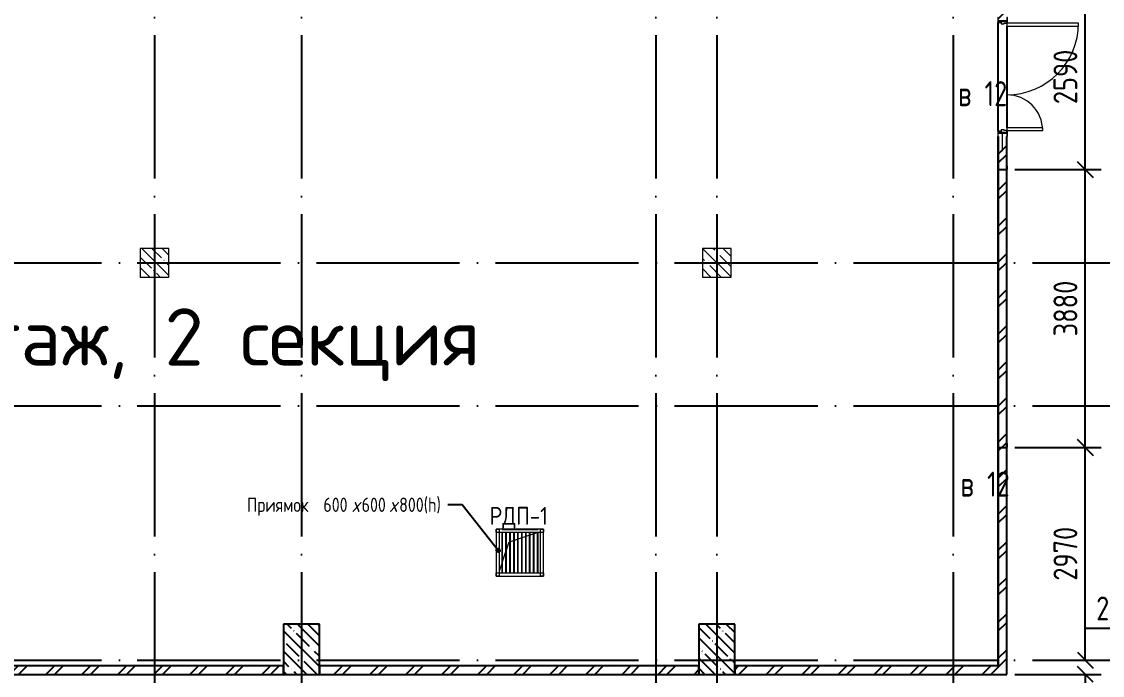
# Model space of a CAD drawing. Header units: millimetres. Extents: x -68946 to 690821, y -552984 to 293768.
# Drawn here: x 94690 to 109781, y 154647 to 163778 of the extents above; entities that cross this region are included whole.
import ezdxf

# ---------------------------------------------------------------- set-up
doc = ezdxf.new("R2010")
doc.units = ezdxf.units.MM
doc.linetypes.add('ADSK_Линия сетки', pattern=[2500, 2000, -250, 0, -250])
doc.layers.get('Defpoints').update_dxf_attribs({"color": 250})
for name, color, linetype, lineweight in [('0) блоки', 250, 'Continuous', 25), ('A-ANNO-DIMS', 250, 'Continuous', 9), ('A-DOOR', 250, 'Continuous', 5), ('A-DOOR-1', 250, 'Continuous', 13), ('A-DOOR-FRAM', 250, 'Continuous', 5), ('A-GENM-1', 250, 'Continuous', 5), ('A-GENM-2', 250, 'Continuous', 5), ('A-GENM-IDEN', 250, 'Continuous', 9), ('G-____-____-TEXT', 250, 'Continuous', 9), ('G-ANNO-SYMB-3', 250, 'Continuous', 9), ('G-ANNO-TEXT', 250, 'Continuous', 9), ('I-WALL-1', 250, 'Continuous', 5), ('S-COLS-1', 250, 'Continuous', 5), ('S-COLS-2', 250, 'Continuous', 5), ('S-FNDN-1', 250, 'Continuous', 5), ('Оси-1', 250, 'ADSK_Линия сетки', 9)]:
    doc.layers.add(name, color=color, linetype=linetype, lineweight=lineweight)
doc.styles.add('GOST Common_1', font='', dxfattribs={"width": 0.9, "height": 250})
doc.styles.add('GOST Common_2', font='', dxfattribs={"width": 0.8, "height": 350})
doc.styles.add('ISOCPEUR_6', font='isocpeur.ttf', dxfattribs={"height": 3.5})
doc.styles.add('ISOCPEUR_I_1', font='ГОСТ тип А.ttf', dxfattribs={"height": 2500})
doc.styles.get("Standard").update_dxf_attribs({"font": 'ГОСТ тип А.ttf'})
doc.styles.get('GOST Common_1').set_extended_font_data('GOST Common')
doc.styles.get('GOST Common_2').set_extended_font_data('GOST Common')
doc.dimstyles.new('А3', dxfattribs={"dimtxt": 333, "dimasz": 222, "dimexe": 222, "dimexo": 111, "dimgap": 111, "dimtad": 1, "dimtoh": 1, "dimdec": 0, "dimrnd": 0.0015, "dimzin": 0, "dimdsep": 46, "dimtxsty": 'Standard', "dimblk": 'OBLIQUE', "dimcen": 0, "dimclrd": 7, "dimclre": 7, "dimclrt": 7, "dimadec": 0, "dimazin": 0, "dimtfac": 1, "dimtdec": 0, "dimtofl": 0, "dimtmove": 0, "dimatfit": 3, "dimfxl": 1, "dimtolj": 1, "dimtzin": 0, "dimarcsym": 0})
pattern_1 = [(45, (10997.54, 114885.93), (-251.4472, 251.4472), []), (45, (10997.54, 115266.93), (-251.4472, 251.4472), [])]
pattern_2 = [(135, (10997.54, 114885.93), (-142.5612, -142.5612), []), (135, (11140.1, 114885.93), (-142.5612, -142.5612), [252.016, -50.403, 3.353, -47.05])]

# ---------------------------------------------------------------- blocks, each defined once
blk = doc.blocks.new('Дверь_СКБ_2Ст - СОШ_Дв_1570_1550_x2100h _пр_ завертка-35617996-АР1_Кладочный план подвала_ Блок 2_ 3')
at = {"layer": 'A-DOOR'}
h = blk.add_hatch(dxfattribs=at)
h.set_pattern_fill('FP_10', color=256, style=0, pattern_type=2)
h.set_pattern_definition([(135, (1501.41, 124.685), (-14.14214, -14.14214), []), (225, (1501.41, 124.685), (14.14214, -14.14214), [])])
h.paths.add_polyline_path([(797.5, 60), (787.5, 60), (787.5, -60), (797.5, -60)])
at = {"layer": 'A-DOOR-FRAM'}
h = blk.add_hatch(dxfattribs=at)
h.set_pattern_fill('FP_11', color=256, style=0, pattern_type=2)
h.set_pattern_definition([(45, (-621.384, 124.685), (-14.1421, 14.1421), []), (135, (-621.384, 124.685), (-14.1421, -14.1421), [])])
h.paths.add_polyline_path([(-762.5, 60), (-772.5, 60), (-772.5, -60), (-762.5, -60)])
at = {"layer": 'A-DOOR'}
for centre, radius, start, end in [((-737.5, 60), 1000, 0, 90), ((762.5, 60), 500, 90, 180)]:
    blk.add_arc(centre, radius, start, end, dxfattribs=at)
at = {"layer": 'A-DOOR-1'}
for p, q in [((-737.5, 1060), (-737.5, 60)), ((-697.5, 1060), (-737.5, 1060)), ((-697.5, 60), (-697.5, 1060)), ((762.5, 560), (722.5, 560)), ((722.5, 560), (722.5, 60)), ((762.5, 60), (762.5, 560)), ((-737.5, 60), (-697.5, 60)), ((722.5, 60), (762.5, 60))]:
    blk.add_line(p, q, dxfattribs=at)
at = {"layer": 'A-DOOR-FRAM'}
for p, q in [((-747.5, 68), (-817.5, 68)), ((-817.5, 68), (-817.5, 60)), ((-817.5, 60), (-747.5, 60)), ((-762.5, 60), (-772.5, 60)), ((-772.5, 60), (-772.5, -60)), ((-737.5, 60), (-762.5, 60)), ((-762.5, 60), (-762.5, -20)), ((-762.5, -60), (-762.5, 60)), ((-747.5, 60), (-747.5, 68)), ((-737.5, 20), (-737.5, 60)), ((-727.5, 20), (-737.5, 20)), ((-727.5, -20), (-727.5, 20)), ((762.5, 20), (752.5, 20)), ((752.5, 20), (752.5, -20)), ((762.5, 60), (762.5, 20)), ((787.5, 60), (762.5, 60)), ((842.5, 68), (772.5, 68)), ((772.5, 68), (772.5, 60)), ((772.5, 60), (842.5, 60)), ((787.5, -20), (787.5, 60)), ((797.5, 60), (787.5, 60)), ((787.5, 60), (787.5, -60)), ((797.5, -60), (797.5, 60)), ((842.5, 60), (842.5, 68)), ((-747.5, -60), (-817.5, -60)), ((-817.5, -60), (-817.5, -68)), ((-817.5, -68), (-747.5, -68)), ((-772.5, -60), (-762.5, -60)), ((-762.5, -20), (-727.5, -20)), ((-747.5, -20), (-762.5, -20)), ((-762.5, -20), (-762.5, -60)), ((-762.5, -60), (-747.5, -60)), ((-747.5, -60), (-747.5, -20)), ((-747.5, -68), (-747.5, -60)), ((752.5, -20), (787.5, -20)), ((787.5, -20), (772.5, -20)), ((772.5, -20), (772.5, -60)), ((772.5, -60), (787.5, -60)), ((842.5, -60), (772.5, -60)), ((772.5, -60), (772.5, -68)), ((772.5, -68), (842.5, -68)), ((787.5, -60), (787.5, -20)), ((787.5, -60), (797.5, -60)), ((842.5, -68), (842.5, -60))]:
    blk.add_line(p, q, dxfattribs=at)
blk = doc.blocks.new('BSC_Колонна _Прямоугольная - 400x400-V20-АР1_Кладочный план подвала_ Блок 2_ 3')
at = {"layer": 'S-COLS-2'}
h = blk.add_hatch(dxfattribs=at)
h.set_pattern_fill('FP_32', color=256, style=0, pattern_type=2)
h.set_pattern_definition([(135, (-85550, -45525), (-142.5619, -142.5619), []), (135, (-85407.44, -45525), (-142.5619, -142.5619), [252.016, -50.403, 3.353, -47.05])])
h.paths.add_polyline_path([(-200, -200), (200, -200), (200, 200), (-200, 200)])
at = {"layer": 'S-COLS-1'}
for p, q in [((200, 200), (-200, 200)), ((-200, 200), (-200, -200)), ((200, -200), (200, 200)), ((-200, -200), (200, -200))]:
    blk.add_line(p, q, dxfattribs=at)
blk = doc.blocks.new('BSC_Колонна _Прямоугольная - 400x400-V92-АР1_Кладочный план подвала_ Блок 2_ 3')
at = {"layer": 'S-COLS-2'}
h = blk.add_hatch(dxfattribs=at)
h.set_pattern_fill('FP_104', color=256, style=0, pattern_type=2)
h.set_pattern_definition([(135, (-93400, -45525), (-142.5619, -142.5619), []), (135, (-93257.44, -45525), (-142.5619, -142.5619), [252.016, -50.403, 3.353, -47.05])])
h.paths.add_polyline_path([(-200, -200), (200, -200), (200, 200), (-200, 200)])
at = {"layer": 'S-COLS-1'}
for p, q in [((200, 200), (-200, 200)), ((-200, 200), (-200, -200)), ((200, -200), (200, 200)), ((-200, -200), (200, -200))]:
    blk.add_line(p, q, dxfattribs=at)
blk = doc.blocks.new('230_Приямок стенки вертикально _Фунд_Плита_ - 230_Приямок стенки вертикально _Фунд_Плита_-32143332-АР1_Кладочный план подвала_ Блок 2_ 3')
at = {"layer": 'S-FNDN-1'}
for p, q in [((-150, 150), (-143, 152)), ((-132, 156), (-88, 171)), ((-77, 174), (-33, 189)), ((-22, 193), (22, 207)), ((33, 211), (77, 226)), ((88, 229), (132, 244)), ((143, 248), (187, 262)), ((198, 266), (242, 281)), ((253, 284), (255, 285)), ((-242, -125), (-199, 4)), ((-186, 41), (-150, 150)), ((-285, -255), (-254, -161))]:
    blk.add_line(p, q, dxfattribs=at)
blk = doc.blocks.new('ADSK_КолоннаНесущая_Швеллер_Гнутый_ГОСТ 8278-83 - 140х60х5_таб_1-32331390-АР1_Кладочный план подвала_ Блок 2_ 3')
at = {"layer": 'S-COLS-1'}
for p, q in [((-16.2, 58), (-16.2, -58)), ((-11.2, -58), (-11.2, 58)), ((43.8, 70), (-4.2, 70)), ((-4.2, 65), (43.8, 65)), ((43.8, 65), (43.8, 70)), ((43.8, -65), (-4.2, -65)), ((-4.2, -70), (43.8, -70)), ((43.8, -70), (43.8, -65))]:
    blk.add_line(p, q, dxfattribs=at)
for centre, radius, start, end in [((-4.2, 58), 12, 90, 180), ((-4.2, 58), 7, 90, 180), ((-4.2, -58), 12, 180, 270), ((-4.2, -58), 7, 180, 270)]:
    blk.add_arc(centre, radius, start, end, dxfattribs=at)
blk = doc.blocks.new('Решетка металлическая РМ-1 _подвал_ - Решетка металлическая РМ-1 _подвал_-33342411-АР1_Кладочный план подвала_ Блок 2_ 3')
at = {"layer": 'A-GENM-2'}
for p, q in [((0, 615), (0, 660)), ((660, 660), (0, 660)), ((0, 660), (45, 660)), ((0, 660), (0, 0)), ((0, 615), (660, 615)), ((45, 0), (45, 660)), ((76.5, 615), (76.5, 45)), ((88.5, 45), (88.5, 615)), ((131.5, 615), (131.5, 45)), ((143.5, 45), (143.5, 615)), ((186.5, 615), (186.5, 45)), ((198.5, 45), (198.5, 615)), ((241.5, 615), (241.5, 45)), ((253.5, 45), (253.5, 615)), ((296.5, 615), (296.5, 45)), ((308.5, 45), (308.5, 615)), ((351.5, 615), (351.5, 45)), ((363.5, 45), (363.5, 615)), ((406.5, 615), (406.5, 45)), ((418.5, 45), (418.5, 615)), ((461.5, 615), (461.5, 45)), ((473.5, 45), (473.5, 615)), ((516.5, 615), (516.5, 45)), ((528.5, 45), (528.5, 615)), ((571.5, 615), (571.5, 45)), ((583.5, 45), (583.5, 615)), ((615, 660), (660, 660)), ((615, 660), (615, 0)), ((660, 660), (660, 615)), ((660, 0), (660, 660)), ((0, 0), (0, 45)), ((660, 45), (0, 45)), ((0, 0), (660, 0)), ((45, 0), (0, 0)), ((660, 0), (615, 0)), ((660, 45), (660, 0))]:
    blk.add_line(p, q, dxfattribs=at)
blk = doc.blocks.new('_Oblique')
at = {"color": 0, "linetype": 'ByBlock', "lineweight": -2}
blk.add_line((-0.5, -0.5), (0.5, 0.5), dxfattribs=at)
blk = doc.blocks.new('*D5172')
at = {"layer": 'A-ANNO-DIMS', "color": 7, "lineweight": -2, "transparency": 16777216}
for p, q in [((109543, 154861), (109543, 155305)), ((109543, 155305), (110287, 155305)), ((109554, 154861), (109765, 154861)), ((108559, 154661), (109765, 154661)), ((109543, 154661), (109543, 154439))]:
    blk.add_line(p, q, dxfattribs=at)
at = {"layer": 'Defpoints', "color": 0, "lineweight": 30, "transparency": 16777216}
for p in [(109443, 154861), (109543, 154861), (108448, 154661)]:
    blk.add_point(p, dxfattribs=at)
at = {"layer": 'A-ANNO-DIMS', "color": 7, "lineweight": -2, "transparency": 16777216, "xscale": 222, "yscale": 222, "zscale": 222}
for p, rotation in [((109543, 154861), 270), ((109543, 154661), 90)]:
    blk.add_blockref('_Oblique', p, dxfattribs=dict(at, rotation=rotation))
at = {"layer": 'A-ANNO-DIMS', "color": 7, "lineweight": -2, "transparency": 16777216, "insert": (109970, 155582), "char_height": 333, "width": 1.86, "attachment_point": 5}
blk.add_mtext('\\A1;200', dxfattribs=at)
blk = doc.blocks.new('*D5173')
at = {"layer": 'A-ANNO-DIMS', "color": 7, "lineweight": -2, "transparency": 16777216}
for p, q in [((108557, 157831), (109765, 157831)), ((109543, 154861), (109543, 157831)), ((109554, 154861), (109765, 154861))]:
    blk.add_line(p, q, dxfattribs=at)
at = {"layer": 'Defpoints', "color": 0, "lineweight": 30, "transparency": 16777216}
for p in [(108446, 157831), (109543, 157831), (109443, 154861)]:
    blk.add_point(p, dxfattribs=at)
at = {"layer": 'A-ANNO-DIMS', "color": 7, "lineweight": -2, "transparency": 16777216, "xscale": 222, "yscale": 222, "zscale": 222}
for p, rotation in [((109543, 157831), 90), ((109543, 154861), 270)]:
    blk.add_blockref('_Oblique', p, dxfattribs=dict(at, rotation=rotation))
at = {"layer": 'A-ANNO-DIMS', "color": 7, "lineweight": -2, "transparency": 16777216, "insert": (109265, 156346), "char_height": 333, "width": 2.48, "attachment_point": 5, "rotation": 90}
blk.add_mtext('\\A1;2970', dxfattribs=at)
blk = doc.blocks.new('*D5174')
at = {"layer": 'A-ANNO-DIMS', "color": 7, "lineweight": -2, "transparency": 16777216}
for p, q in [((108557, 161711), (109765, 161711)), ((109543, 157831), (109543, 161711)), ((108557, 157831), (109765, 157831))]:
    blk.add_line(p, q, dxfattribs=at)
at = {"layer": 'Defpoints', "color": 0, "lineweight": 30, "transparency": 16777216}
for p in [(108446, 161711), (109543, 161711), (108446, 157831)]:
    blk.add_point(p, dxfattribs=at)
at = {"layer": 'A-ANNO-DIMS', "color": 7, "lineweight": -2, "transparency": 16777216, "xscale": 222, "yscale": 222, "zscale": 222}
for p, rotation in [((109543, 161711), 90), ((109543, 157831), 270)]:
    blk.add_blockref('_Oblique', p, dxfattribs=dict(at, rotation=rotation))
at = {"layer": 'A-ANNO-DIMS', "color": 7, "lineweight": -2, "transparency": 16777216, "insert": (109265, 159771), "char_height": 333, "width": 2.48, "attachment_point": 5, "rotation": 90}
blk.add_mtext('\\A1;3880', dxfattribs=at)
blk = doc.blocks.new('*D5175')
at = {"layer": 'A-ANNO-DIMS', "color": 7, "lineweight": -2, "transparency": 16777216}
for p, q in [((108559, 164301), (109765, 164301)), ((109543, 161711), (109543, 164301)), ((108557, 161711), (109765, 161711))]:
    blk.add_line(p, q, dxfattribs=at)
at = {"layer": 'Defpoints', "color": 0, "lineweight": 30, "transparency": 16777216}
for p in [(108448, 164301), (109543, 164301), (108446, 161711)]:
    blk.add_point(p, dxfattribs=at)
at = {"layer": 'A-ANNO-DIMS', "color": 7, "lineweight": -2, "transparency": 16777216, "xscale": 222, "yscale": 222, "zscale": 222}
for p, rotation in [((109543, 164301), 90), ((109543, 161711), 270)]:
    blk.add_blockref('_Oblique', p, dxfattribs=dict(at, rotation=rotation))
at = {"layer": 'A-ANNO-DIMS', "color": 7, "lineweight": -2, "transparency": 16777216, "insert": (109265, 163006), "char_height": 333, "width": 2.48, "attachment_point": 5, "rotation": 90}
blk.add_mtext('\\A1;2590', dxfattribs=at)
blk = doc.blocks.new('ADSK_Марка_Перемычка - Экземпляр_ADSK_Позиция-34100395-АР1_Кладочный план подвала_ Блок 2_ 3')
at = {"layer": 'A-GENM-IDEN'}
blk.add_line((-2.5, 0), (2.5, 0), dxfattribs=at)

msp = doc.modelspace()

# ---------------------------------------------------------------- hatches: boundary and pattern name
at = {"layer": '0) блоки'}
h = msp.add_hatch(dxfattribs=at)
h.set_pattern_fill('FP_2', color=256, style=0, pattern_type=2)
h.set_pattern_definition(pattern_1)
h.paths.add_polyline_path([(108447.5374, 154780.9492), (108447.5374, 162220.9492), (108327.5374, 162220.9492), (108327.5374, 154780.9492)])
h.paths.add_polyline_path([(108327.5374, 163790.9492), (108447.5374, 163790.9492), (108447.5374, 164300.9492), (108327.5374, 164300.9492), (108327.5374, 163835.9492)])
h = msp.add_hatch(dxfattribs=at)
h.set_pattern_fill('FP_2', color=256, style=0, pattern_type=2)
h.set_pattern_definition(pattern_1)
h.paths.add_polyline_path([(108447.5374, 154660.9492), (108447.5374, 154780.9492), (104647.5374, 154780.9492), (104647.5374, 154660.9492), (105796.2834, 154660.9492)])
h.paths.add_polyline_path([(104147.5374, 154660.9492), (104147.5374, 154780.9492), (98847.5374, 154780.9492), (98847.5374, 154660.9492), (103103.0872, 154660.9492)])
h.paths.add_polyline_path([(98347.5374, 154660.9492), (98347.5374, 154780.9492), (93047.5374, 154780.9492), (93047.5374, 154660.9492)])
h.paths.add_polyline_path([(92547.5374, 154660.9492), (92547.5374, 154780.9492), (88997.5374, 154780.9492), (88997.5374, 154660.9492), (89637.1062, 154660.9492)])
at = {"layer": 'G-ANNO-TEXT', "lineweight": -2}
h = msp.add_hatch(color=256, dxfattribs=at)
edge = h.paths.add_edge_path()
edge.add_arc((101343.7996, 156393.1914), 25, 0, 360)
at = {"layer": 'S-COLS-2', "lineweight": -2}
h = msp.add_hatch(dxfattribs=at)
h.set_pattern_fill('FP_1', color=256, style=0, pattern_type=2)
h.set_pattern_definition(pattern_2)
h.paths.add_polyline_path([(98347.5374, 154660.9492), (98847.5374, 154660.9492), (98847.5374, 155360.9492), (98347.5374, 155360.9492), (98347.5374, 154780.9492)])
h = msp.add_hatch(dxfattribs=at)
h.set_pattern_fill('FP_1', color=256, style=0, pattern_type=2)
h.set_pattern_definition(pattern_2)
h.paths.add_polyline_path([(104147.5374, 154660.9492), (104647.5374, 154660.9492), (104647.5374, 155360.9492), (104147.5374, 155360.9492), (104147.5374, 154780.9492)])

# ---------------------------------------------------------------- linework, layer by layer
at = {"layer": '0) блоки'}
for p, q in [((108327.5374, 162175.9492), (108327.5374, 154780.9492)), ((108447.5374, 154660.9492), (108447.5374, 162175.9492)), ((98347.5374, 154780.9492), (93047.5374, 154780.9492)), ((98347.5374, 154660.9492), (98347.5374, 154780.9492)), ((98347.5374, 154780.9492), (98347.5374, 154660.9492)), ((104147.5374, 154780.9492), (98847.5374, 154780.9492)), ((98847.5374, 154780.9492), (98847.5374, 154660.9492)), ((98847.5374, 154660.9492), (98847.5374, 154780.9492)), ((104147.5374, 154660.9492), (104147.5374, 154780.9492)), ((104147.5374, 154780.9492), (104147.5374, 154660.9492)), ((108327.5374, 154780.9492), (104647.5374, 154780.9492)), ((104647.5374, 154780.9492), (104647.5374, 154660.9492)), ((104647.5374, 154660.9492), (104647.5374, 154780.9492)), ((93047.5374, 154660.9492), (98347.5374, 154660.9492)), ((98347.5374, 154660.9492), (98847.5374, 154660.9492)), ((98847.5374, 154660.9492), (104147.5374, 154660.9492)), ((104147.5374, 154660.9492), (104647.5374, 154660.9492)), ((104647.5374, 154660.9492), (108447.5374, 154660.9492))]:
    msp.add_line(p, q, dxfattribs=at)
for points in [[(108327.5374, 154780.9492), (108327.5374, 162175.9492)], [(93047.5374, 154660.9262), (98347.5374, 154660.9262)], [(98847.5374, 154660.9492), (104147.5374, 154660.9492)], [(104647.5374, 154660.9492), (108447.5374, 154660.9492)]]:
    msp.add_lwpolyline(points, dxfattribs=at)
at = {"layer": 'A-GENM-1'}
msp.add_line((108387.5374, 161970.9492), (108387.5374, 162220.9492), dxfattribs=at)
at = {"layer": 'G-ANNO-TEXT', "lineweight": -2}
for p, q in [((100646.9094, 157029.82), (100641.0313, 157029.82)), ((100840.8078, 157029.82), (100646.9094, 157029.82)), ((101343.7996, 156393.1914), (100840.8078, 157029.82))]:
    msp.add_line(p, q, dxfattribs=at)
msp.add_circle((101343.7996, 156393.1914), 25, dxfattribs=at)
at = {"layer": 'I-WALL-1', "lineweight": -2}
for p, q in [((108327.5374, 162245.9492), (108327.5374, 163765.9492)), ((108447.5374, 163715.9492), (108447.5374, 162295.9492))]:
    msp.add_line(p, q, dxfattribs=at)
at = {"layer": 'S-COLS-1', "lineweight": -2}
for p, q in [((98847.5374, 155360.9492), (98347.5374, 155360.9492)), ((98347.5374, 155360.9492), (98347.5374, 154780.9492)), ((98847.5374, 154780.9492), (98847.5374, 155360.9492)), ((104647.5374, 155360.9492), (104147.5374, 155360.9492)), ((104147.5374, 155360.9492), (104147.5374, 154780.9492)), ((104647.5374, 154780.9492), (104647.5374, 155360.9492))]:
    msp.add_line(p, q, dxfattribs=at)
at = {"layer": 'Оси-1', "lineweight": -2}
for p, q in [((96547.5376, 176087.9307), (96547.5376, 111147.0862)), ((98597.5374, 176087.9307), (98597.5374, 111147.0862)), ((103547.5374, 176087.9307), (103547.5374, 111147.0862)), ((104397.5378, 176087.9307), (104397.5378, 111147.0862)), ((107697.5378, 176087.9307), (107697.5378, 111147.0862)), ((76304.6994, 160410.9262), (166722.1084, 160410.9262)), ((76304.6994, 158410.9262), (167606.3171, 158410.9262)), ((76304.6994, 154860.9262), (166722.1084, 154860.9262))]:
    msp.add_line(p, q, dxfattribs=at)

# ---------------------------------------------------------------- block references
at = {"layer": 'A-DOOR', "lineweight": -2, "rotation": 269.9999999999999}
msp.add_blockref('Дверь_СКБ_2Ст - СОШ_Дв_1570_1550_x2100h _пр_ завертка-35617996-АР1_Кладочный план подвала_ Блок 2_ 3', (108387.5374, 163018.4492), dxfattribs=at)
at = {"layer": 'A-GENM-2', "lineweight": -2}
msp.add_blockref('Решетка металлическая РМ-1 _подвал_ - Решетка металлическая РМ-1 _подвал_-33342411-АР1_Кладочный план подвала_ Блок 2_ 3', (101317.5374, 156030.9492), dxfattribs=at)
at = {"layer": 'A-GENM-IDEN', "lineweight": -2, "xscale": 99.99999999999993, "yscale": 99.99999999999993, "zscale": 99.99999999999993}
msp.add_blockref('ADSK_Марка_Перемычка - Экземпляр_ADSK_Позиция-34100395-АР1_Кладочный план подвала_ Блок 2_ 3', (101652.565, 156686.8244), dxfattribs=at)
at = {"layer": 'S-COLS-1', "lineweight": -2, "rotation": 89.99999999999854}
for p in [(108387.5374, 161722.1492), (108387.5374, 157842.1492)]:
    msp.add_blockref('ADSK_КолоннаНесущая_Швеллер_Гнутый_ГОСТ 8278-83 - 140х60х5_таб_1-32331390-АР1_Кладочный план подвала_ Блок 2_ 3', p, dxfattribs=at)
at = {"layer": 'S-COLS-1', "lineweight": -2}
for name, p in [('BSC_Колонна _Прямоугольная - 400x400-V20-АР1_Кладочный план подвала_ Блок 2_ 3', (96547.5376, 160410.9262)), ('BSC_Колонна _Прямоугольная - 400x400-V92-АР1_Кладочный план подвала_ Блок 2_ 3', (104397.5378, 160410.9262))]:
    msp.add_blockref(name, p, dxfattribs=at)
at = {"layer": 'S-FNDN-1', "lineweight": -2}
msp.add_blockref('230_Приямок стенки вертикально _Фунд_Плита_ - 230_Приямок стенки вертикально _Фунд_Плита_-32143332-АР1_Кладочный план подвала_ Блок 2_ 3', (101647.5374, 156360.9492), dxfattribs=at)

# ---------------------------------------------------------------- texts
at = {"layer": 'A-GENM-IDEN', "lineweight": -2, "char_height": 250, "attachment_point": 1, "style": 'GOST Common_1'}
for s, insert, width in [('РДП', (101225.2341, 156999.9617), 678.227625), ('-1', (101784.8279, 156999.9617), 331.898625)]:
    msp.add_mtext(s, dxfattribs=dict(at, insert=insert, width=width))
at = {"layer": 'G-____-____-TEXT', "color": 7, "insert": (92159.0265, 159773.7914), "char_height": 800, "width": 18169.734652, "attachment_point": 1, "style": 'ISOCPEUR_6'}
msp.add_mtext('-1 этаж, 2 секция', dxfattribs=at)
at = {"layer": 'G-ANNO-SYMB-3', "lineweight": -2, "char_height": 350, "attachment_point": 1, "style": 'GOST Common_2'}
for s, insert, width in [('\\fGOST Common|b0|i0|c204|p34|;\\W.8;в', (107765.4581, 162946.915), 243.713), (' 12', (107966.5415, 162946.915), 525.907), (' 12', (108001.3406, 157493.3846), 525.907), ('\\fGOST Common|b0|i0|c204|p34|;\\W.8;в', (107800.2573, 157493.3846), 243.713)]:
    msp.add_mtext(s, dxfattribs=dict(at, insert=insert, width=width))
at = {"layer": 'G-ANNO-TEXT', "lineweight": -2, "char_height": 200, "attachment_point": 1, "style": 'ISOCPEUR_I_1'}
for s, insert, width in [('Приямок', (97837.1094, 157129.82), 1168.860375), (' 600', (98801.5157, 157129.82), 613.290937), ('600', (99438.5, 157129.82), 476.202375), ('800(h)', (99962.375, 157129.82), 822.531375), ('\\fISOCPEUR|b0|i1|c204|p34|;\\W.9;х', (99307.5313, 157129.82), 158.734125), ('\\fISOCPEUR|b0|i1|c204|p34|;\\W.9;х', (99831.4063, 157129.82), 158.734125)]:
    msp.add_mtext(s, dxfattribs=dict(at, insert=insert, width=width))

# ---------------------------------------------------------------- dimensions: what is measured, and where the dimension line sits
at = {"layer": 'A-ANNO-DIMS', "lineweight": -2}
for base, p1, p2, picture, middle in [((109542.9472, 164300.9492), (108445.5374, 161710.9492), (108447.5374, 164300.9492), '*D5175', (109265.4472, 163005.9492)), ((109542.9472, 161710.9492), (108445.5374, 157830.9492), (108445.5374, 161710.9492), '*D5174', (109265.4472, 159770.9492)), ((109542.9472, 157830.9492), (109442.9623, 154860.9262), (108445.5374, 157830.9492), '*D5173', (109265.4472, 156345.9377)), ((109542.9472, 154860.9262), (108447.5374, 154660.9492), (109442.9623, 154860.9262), '*D5172', (109970.2972, 155582.4262))]:
    dim = msp.add_linear_dim(base=base, p1=p1, p2=p2, angle=90, dimstyle='А3', dxfattribs=at)
    dim.commit()
    dim.dimension.update_dxf_attribs({"geometry": picture, "text_midpoint": middle})

doc.saveas('drawing.dxf')
